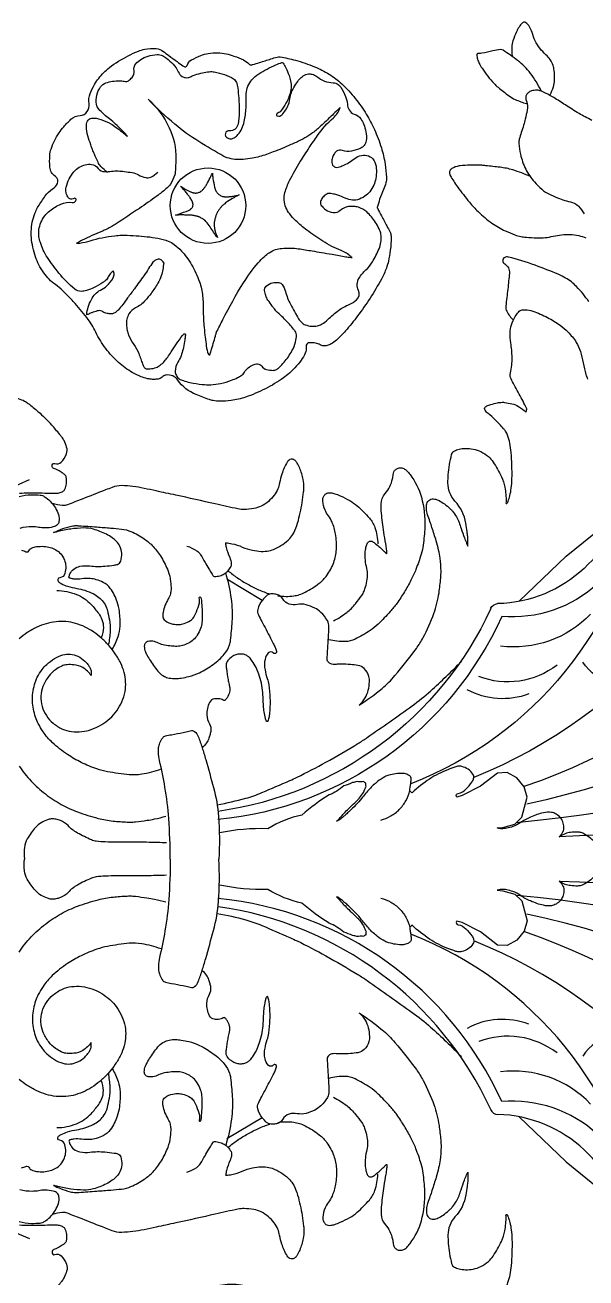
# Model space of a CAD drawing. Header units: millimetres. Extents: x 96 to 279, y 61 to 183.
# Drawn here: x 115.16 to 119.7, y 163.3 to 173.42 of the extents above; entities that cross this region are included whole.
import ezdxf

# ---------------------------------------------------------------- set-up
doc = ezdxf.new("R2010")
doc.units = ezdxf.units.MM
for name, color, linetype in [('DIMENSIONS', 4, 'Continuous'), ('DIMENSIONS @ 1', 4, 'Continuous'), ('PART', 7, 'Continuous')]:
    doc.layers.add(name, color=color, linetype=linetype)
doc.styles.get("Standard").update_dxf_attribs({"font": 'arial.ttf'})
doc.dimstyles.new('BALMER1', dxfattribs={"dimscale": 0, "dimtxt": 0.09375, "dimasz": 0.125, "dimexe": 0.0625, "dimexo": 0.125, "dimgap": 0.0625, "dimtad": 1, "dimdec": 4, "dimlfac": -1, "dimzin": 3, "dimdsep": 46, "dimlunit": 4, "dimtxsty": 'Standard', "dimcen": 0.0625, "dimdle": 0.0625, "dimclrd": 256, "dimclre": 256, "dimclrt": 256, "dimadec": 0, "dimazin": 0, "dimtfac": 0.75, "dimtdec": 4, "dimtix": 1, "dimtmove": 2, "dimatfit": 3, "dimfxl": 1, "dimtolj": 1, "dimtzin": 3, "dimarcsym": 0})

# ---------------------------------------------------------------- blocks, each defined once
blk = doc.blocks.new('*D194')
at = {"layer": 'Defpoints', "color": 0, "transparency": 16777216}
for p in [(126.153, 182.008), (97.398, 166.681), (126.153, 166.681)]:
    blk.add_point(p, dxfattribs=at)
at = {"layer": 'DIMENSIONS', "lineweight": -2, "transparency": 16777216}
for p, q in [((97.398, 166.806), (97.398, 182.071)), ((97.523, 182.008), (126.028, 182.008)), ((126.153, 166.806), (126.153, 182.071))]:
    blk.add_line(p, q, dxfattribs=at)
at = {"layer": 'DIMENSIONS', "transparency": 16777216}
for points in [[(97.523, 182.029), (97.523, 181.987), (97.398, 182.008)], [(126.028, 182.029), (126.028, 181.987), (126.153, 182.008)]]:
    blk.add_solid(points, dxfattribs=at)
at = {"layer": 'DIMENSIONS', "transparency": 16777216, "insert": (111.775, 182.117), "char_height": 0.0938, "attachment_point": 5}
blk.add_mtext('\\A1;D', dxfattribs=at)
blk = doc.blocks.new('BALMERREPEAT215VIA')
at = {"layer": 'PART', "flags": 128}
for points in [[(-7.631, 6.177, -0.049219), (-7.658, 6.242, -0.065195), (-7.667, 6.295, -0.03191), (-7.664, 6.373, -0.058447), (-7.655, 6.414, -0.130964), (-7.597, 6.501, 0.096571), (-7.511, 6.613, 0.045979), (-7.485, 6.681, -0.067394), (-7.464, 6.727, -0.080221), (-7.436, 6.76, -0.215908), (-7.42, 6.764, -0.157694), (-7.407, 6.758, -0.054115), (-7.38, 6.725, -0.04137), (-7.359, 6.686, -0.023899), (-7.331, 6.614, -0.065632), (-7.322, 6.564, -0.045003), (-7.324, 6.491)], [(-7.559, 6.208, -0.057119), (-7.473, 6.35, -0.064013), (-7.368, 6.455, -0.022858), (-7.251, 6.537, -0.152962), (-7.23, 6.542, -0.064718), (-7.168, 6.532, 0.045141), (-7.08, 6.513, 0.018835), (-7.057, 6.511, -0.045131), (-7.048, 6.51, -0.329883), (-7.04, 6.501, -0.098429), (-7.045, 6.464, -0.03514), (-7.058, 6.431, -0.028224), (-7.081, 6.392, -0.023195), (-7.127, 6.327, -0.023678), (-7.178, 6.268, -0.030688), (-7.21, 6.238, -0.011939), (-7.299, 6.169, -0.054981), (-7.349, 6.139, -0.033187), (-7.44, 6.106)], [(-7.969, 5.97, -0.022141), (-7.914, 5.999, 0.024598), (-7.865, 6.026, 0.008401), (-7.755, 6.095, -0.00971), (-7.66, 6.154, -0.018916), (-7.595, 6.19, -0.028586), (-7.549, 6.21, -0.094796), (-7.522, 6.215, -0.065924), (-7.482, 6.208, -0.088324), (-7.456, 6.195, -0.111834), (-7.441, 6.178, -0.226735), (-7.439, 6.125, 0.157601), (-7.446, 6.052, 0.004856), (-7.43, 5.981, 0.007015), (-7.417, 5.932, 0.019848), (-7.398, 5.871, -0.023706), (-7.382, 5.819, -0.080713), (-7.379, 5.784, -0.032266), (-7.392, 5.697, -0.066003), (-7.434, 5.576, -0.067216), (-7.505, 5.473, -0.024985), (-7.564, 5.413, -0.055528), (-7.595, 5.391, -0.019262), (-7.638, 5.369, -0.011815), (-7.708, 5.338, -0.035972), (-7.763, 5.32, 0.03089), (-7.827, 5.3, 0.111306), (-7.862, 5.276, 0.060486), (-7.907, 5.215)], [(-7.472, 5.516, -0.030946), (-7.329, 5.57, -0.045599), (-7.227, 5.591, -0.003355), (-7.111, 5.604, -0.012124), (-7.079, 5.607, -0.019747), (-6.983, 5.608, -0.024129), (-6.904, 5.603, -0.044463), (-6.87, 5.596, -0.051615), (-6.842, 5.584, -0.118443), (-6.823, 5.567, -0.151519), (-6.818, 5.548, -0.127807), (-6.824, 5.524, -0.028714), (-6.882, 5.434, -0.016358), (-6.98, 5.308, -0.025493), (-7.049, 5.233, -0.039446), (-7.161, 5.14, -0.045623), (-7.269, 5.077, -0.022132), (-7.347, 5.045, -0.037865), (-7.395, 5.032, -0.02615), (-7.439, 5.026, -0.013474), (-7.525, 5.021, -0.067438), (-7.657, 5.034, 0.065667), (-7.793, 5.048, 0.046239), (-7.863, 5.039, 0.053606), (-7.921, 5.02, 0.094237)], [(-7.944, 4.505, -0.047156), (-7.845, 4.627, -0.066436), (-7.757, 4.696, -0.034593), (-7.697, 4.726, -0.011644), (-7.511, 4.799, -0.024205), (-7.294, 4.866, -0.193825), (-7.264, 4.863, -0.577861), (-7.264, 4.81, 0.292185), (-7.302, 4.734, 0.001524), (-7.296, 4.673, 0.001385), (-7.289, 4.605, 0.004321), (-7.281, 4.538, -0.004271), (-7.273, 4.47, -0.153046), (-7.281, 4.427, -0.075378), (-7.335, 4.356)], [(-7.435, 3.611, -0.047518), (-7.442, 3.635, -0.165942), (-7.441, 3.643, -0.006254), (-7.435, 3.656, -0.001403), (-7.405, 3.714, -0.009204), (-7.341, 3.832, 0.022427), (-7.316, 3.881, 0.165438), (-7.311, 3.929, -0.06283), (-7.324, 4.054, -0.036242), (-7.313, 4.172, 0.052454), (-7.308, 4.254, 0.066429), (-7.319, 4.317, 0.057258), (-7.35, 4.386, 0.043505), (-7.375, 4.421, 0.096568), (-7.39, 4.433, 0.079196), (-7.405, 4.438, 0.042737), (-7.432, 4.44, 0.082061), (-7.491, 4.429, 0.037652), (-7.611, 4.377, 0.031451), (-7.712, 4.314, 0.045309), (-7.775, 4.26, 0.050665), (-7.843, 4.176, 0.06821), (-7.876, 4.103, 0.030873), (-7.899, 4.011, -0.029534), (-7.921, 3.916, -0.006875), (-7.933, 3.879, -0.019441)], [(-7.275, 2.888, -0.195107), (-7.275, 2.875, -0.482173), (-7.281, 2.874, -0.094872), (-7.285, 2.878, -0.030153), (-7.292, 2.893, -0.037641), (-7.306, 2.937, -0.028423), (-7.317, 2.998, -0.02347), (-7.323, 3.072, -0.015307), (-7.322, 3.186, -0.016463), (-7.316, 3.285, -0.02126), (-7.305, 3.361, -0.038289), (-7.288, 3.426, -0.070679), (-7.271, 3.459, -0.029541), (-7.255, 3.478, -0.007321), (-7.187, 3.551, -0.041622), (-7.13, 3.601, 0.088827), (-7.105, 3.627, 0.169907), (-7.102, 3.642, 0.187633), (-7.108, 3.655, 0.080176), (-7.119, 3.662, 0.030451), (-7.151, 3.673, 0.024371), (-7.205, 3.687, 0.035256), (-7.243, 3.692, 0.052808), (-7.263, 3.691, 0.016867), (-7.323, 3.679, 0.080153), (-7.376, 3.658, 0.059927), (-7.435, 3.611)], [(-3.34, 2.957, 0.008214), (-3.416, 2.96, 0.009419), (-3.481, 2.96, 0.010774), (-3.566, 2.957, -0.015253), (-3.626, 2.956, -0.059638), (-3.662, 2.96, -0.067732), (-3.692, 2.972, -0.15881), (-3.708, 2.989, -0.079276), (-3.721, 3.034, -0.077226), (-3.719, 3.086, -0.168093), (-3.706, 3.107, -0.034014), (-3.686, 3.122, -0.022727), (-3.652, 3.142, -0.038089), (-3.627, 3.153, 0.066734), (-3.612, 3.16, 0.13482), (-3.609, 3.164, 0.053993), (-3.604, 3.177, 0.600493), (-3.627, 3.197, -0.289978), (-3.677, 3.207, -0.114764), (-3.721, 3.275, -0.169308), (-3.722, 3.33, -0.033736), (-3.702, 3.382, -0.055393), (-3.683, 3.411, -0.003663), (-3.666, 3.432, -0.00191), (-3.633, 3.472, -0.011845), (-3.603, 3.507, -0.008139), (-3.556, 3.556)], [(-6.965, 2.53, -0.013969), (-6.967, 2.578, -0.02442), (-6.965, 2.606, -0.009538), (-6.96, 2.645, -0.005381), (-6.95, 2.714, -0.146257), (-6.862, 2.893, 0.186796), (-6.805, 3.04, 0.023954), (-6.808, 3.106, 0.018865), (-6.818, 3.188, 0.020497), (-6.835, 3.269, 0.085058), (-6.843, 3.288, 0.133241), (-6.856, 3.298, 0.050207), (-6.895, 3.313, 0.06086), (-6.946, 3.319, 0.048977), (-7.01, 3.314, 0.069072), (-7.072, 3.293, 0.061107), (-7.132, 3.253, 0.073005), (-7.171, 3.209, 0.031433), (-7.237, 3.09, 0.066331), (-7.265, 3.005, 0.050453), (-7.275, 2.888)], [(-5.88, 1.925, -0.04745), (-5.987, 1.993, -0.060256), (-6.058, 2.064, -0.008629), (-6.108, 2.13, -0.035913), (-6.119, 2.147, -0.045355), (-6.134, 2.184, -0.02814), (-6.15, 2.246, -0.111117), (-6.146, 2.365, 0.098117), (-6.139, 2.499, 0.022227), (-6.146, 2.535, 0.056426), (-6.151, 2.549, 0.186556), (-6.171, 2.568, 0.220356), (-6.195, 2.566, 0.052679), (-6.22, 2.549, 0.01827), (-6.287, 2.489, 0.020275), (-6.303, 2.472, -0.089957), (-6.307, 2.468, -0.540378), (-6.31, 2.47, -0.043983), (-6.309, 2.5, -0.027081), (-6.303, 2.547, 0.01303), (-6.286, 2.643, 0.013481), (-6.268, 2.796, 0.028077), (-6.265, 2.87, 0.174347), (-6.298, 2.955, -0.119299), (-6.357, 3.072, -0.046463), (-6.363, 3.109, 0.081353), (-6.367, 3.13, 0.127908), (-6.38, 3.147, 0.101711), (-6.403, 3.16, 0.120836), (-6.432, 3.161, 0.107199), (-6.462, 3.148, 0.054186), (-6.472, 3.139, 0.017759), (-6.499, 3.107, 0.096034), (-6.59, 2.925, 0.079944), (-6.618, 2.683, 0.021672), (-6.605, 2.538, 0.041841), (-6.589, 2.464, 0.018789), (-6.546, 2.341, 0.025298), (-6.506, 2.253, 0.018539), (-6.453, 2.159, 0.018111), (-6.392, 2.066, 0.027636), (-6.338, 2, 0.016689), (-6.241, 1.899, 0.048666), (-6.175, 1.846, 0.029446), (-6.054, 1.777, 0.111217), (-5.974, 1.757, 0.068077), (-5.843, 1.773)], [(-4.695, 2.53, 0.058603), (-4.774, 2.492, 0.118529), (-4.805, 2.46, 0.000288), (-4.841, 2.398, 0.000337), (-4.872, 2.345, 0.000803), (-4.892, 2.311, -0.001472), (-4.903, 2.293, -0.252541), (-4.917, 2.284, -0.085484), (-4.962, 2.29, -0.063974), (-4.995, 2.305, -0.062762), (-5.025, 2.328, -0.070991), (-5.051, 2.364, -0.138558), (-5.055, 2.386, -0.093575), (-5.043, 2.436, 0.054336), (-5.015, 2.518, 0.007151), (-5.008, 2.552, 0.109153), (-5.008, 2.555, 0.37769), (-5.011, 2.556, 0.023285), (-5.058, 2.549, 0.048348), (-5.142, 2.522, -0.049817), (-5.225, 2.496, -0.04538), (-5.295, 2.487, -0.051554), (-5.358, 2.492, -0.062564), (-5.406, 2.508, -0.04401), (-5.469, 2.543, -0.050074), (-5.526, 2.592, -0.069544), (-5.558, 2.636, -0.05402), (-5.59, 2.716, -0.027195), (-5.626, 2.881, -0.009379), (-5.638, 2.967, -0.022137), (-5.641, 3.004, -0.06331), (-5.635, 3.067, -0.041102), (-5.607, 3.16, -0.040676), (-5.586, 3.201, -0.072757), (-5.57, 3.221, -0.137309), (-5.548, 3.232, -0.158107), (-5.527, 3.229, -0.157768), (-5.505, 3.208, -0.04458), (-5.462, 3.112, -0.039626), (-5.444, 3.041, 0.056471), (-5.429, 2.991, 0.062739), (-5.4, 2.94, 0.054051), (-5.353, 2.891, 0.063258), (-5.295, 2.852, 0.071036), (-5.235, 2.833, 0.036424), (-5.157, 2.825, 0.056903), (-5.107, 2.83, 0.006377), (-4.923, 2.87, -0.003681), (-4.605, 2.941, -0.000508), (-4.445, 2.975, -0.000837), (-4.348, 2.996, -0.043919), (-4.168, 3.018, -0.101238), (-4.089, 3.004, -0.00024), (-4.035, 2.983, -0.00007), (-3.847, 2.909, -0.000076), (-3.788, 2.886, 0.000098), (-3.729, 2.863, 0.114036), (-3.688, 2.857, 0.055987), (-3.607, 2.873)], [(-5.43, 2.128, -0.06704), (-5.558, 2.127, -0.088395), (-5.65, 2.156, -0.046011), (-5.765, 2.229, -0.07104), (-5.826, 2.293, -0.06808), (-5.882, 2.398, -0.076435), (-5.903, 2.502, -0.0517), (-5.896, 2.628, -0.065052), (-5.868, 2.724, -0.054971), (-5.839, 2.774, 0.059398), (-5.812, 2.82, 0.074752), (-5.793, 2.894, 0.147472), (-5.801, 2.932, 0.100833), (-5.818, 2.953, 0.146153), (-5.835, 2.96, 0.060906), (-5.857, 2.96, 0.038301), (-5.891, 2.953, 0.035482), (-5.935, 2.936, 0.019322), (-6.011, 2.897, 0.053922), (-6.071, 2.855, 0.028096), (-6.17, 2.756, 0.104262), (-6.214, 2.68, 0.067385), (-6.239, 2.547)], [(-3.338, 2.929, 0.08286), (-3.437, 2.945, 0.018231), (-3.508, 2.942, 0.071437), (-3.526, 2.938, 0.071998), (-3.555, 2.921, 0.04195), (-3.598, 2.883, 0.056882), (-3.631, 2.838, 0.054866), (-3.655, 2.784, 0.10312), (-3.66, 2.728, 0.189627), (-3.646, 2.7, 0.119483), (-3.614, 2.684, 0.06145), (-3.547, 2.676, 0.047144), (-3.496, 2.681, -0.046957), (-3.445, 2.686, -0.068441), (-3.343, 2.673, -0.070865)], [(-3.357, 2.497, -0.008882), (-3.393, 2.484, -0.040465), (-3.401, 2.482, -0.356829), (-3.417, 2.491, 0.1984), (-3.438, 2.513, 0.070053), (-3.479, 2.525, 0.050903), (-3.538, 2.527, 0.054795), (-3.59, 2.518, 0.058152), (-3.635, 2.499, 0.092545), (-3.674, 2.467, 0.076799), (-3.704, 2.416, 0.086099), (-3.715, 2.366, 0.075081), (-3.708, 2.309, 0.304017), (-3.667, 2.273, -0.624701), (-3.656, 2.241, -0.082454), (-3.678, 2.226, -0.038747), (-3.73, 2.205, -0.033784), (-3.804, 2.188, 0.037921), (-3.869, 2.172, 0.037943), (-3.937, 2.145, 0.050474), (-3.983, 2.115, 0.069377), (-4.018, 2.08, 0.062748), (-4.044, 2.031, 0.036118), (-4.052, 2.009, 0.011153), (-4.068, 1.933, 0.058303), (-4.074, 1.843, 0.046299), (-4.059, 1.731)], [(-6.087, 1.243, -0.030068), (-6.272, 1.379, -0.046637), (-6.377, 1.483, -0.013964), (-6.55, 1.702, -0.037451), (-6.605, 1.79, -0.03792), (-6.691, 1.985, -0.046551), (-6.733, 2.153, -0.014491), (-6.747, 2.271, -0.030272), (-6.749, 2.328, -0.020901), (-6.742, 2.432, -0.033727), (-6.73, 2.496, -0.009979), (-6.71, 2.572, -0.006999), (-6.676, 2.68, -0.011724), (-6.66, 2.727, 0.010097), (-6.64, 2.783, 0.064801), (-6.631, 2.83, 0.072147), (-6.635, 2.872, 0.204745), (-6.658, 2.904, 0.192919), (-6.698, 2.91, 0.060915), (-6.735, 2.897, 0.048893), (-6.777, 2.87, 0.017176), (-6.824, 2.831, 0.040686), (-6.841, 2.812, 0.035849), (-6.874, 2.765, 0.041353), (-6.895, 2.721, 0.01029), (-6.912, 2.673, -0.006366), (-6.939, 2.595, -0.006838), (-6.947, 2.574, -0.003222), (-6.965, 2.53)], [(-4.09, 1.694, -0.055529), (-4.139, 1.798, -0.074948), (-4.154, 1.882, -0.035917), (-4.149, 2.001, -0.052846), (-4.131, 2.079, -0.074649), (-4.075, 2.188, -0.123921), (-4.018, 2.236, -0.042231), (-3.962, 2.258, -0.05146), (-3.913, 2.267, -0.056005), (-3.843, 2.265, 0.063537), (-3.781, 2.263, 0.032458), (-3.752, 2.269, 0.106195), (-3.743, 2.273, 0.275189), (-3.741, 2.279, 0.062507), (-3.749, 2.304, 0.126178), (-3.78, 2.344, 0.117318), (-3.83, 2.366, 0.076262), (-3.91, 2.369, -0.050664), (-4.031, 2.367, -0.014886), (-4.107, 2.376, -0.042058), (-4.133, 2.382, -0.228168), (-4.159, 2.407, -0.12043), (-4.167, 2.472, -0.073995), (-4.152, 2.528, -0.092274), (-4.126, 2.566, -0.04303), (-4.091, 2.596, -0.035169), (-4.043, 2.625, -0.051339), (-3.938, 2.666, -0.073833), (-3.859, 2.676, -0.028501), (-3.755, 2.667, -0.02804), (-3.65, 2.647, -0.009559), (-3.622, 2.639, 0.037491), (-3.615, 2.638, 0.868943), (-3.615, 2.639, 0.00835), (-3.672, 2.663, 0.031987), (-3.751, 2.689, 0.064804), (-3.792, 2.695, 0.014434), (-3.821, 2.694, 0.002961), (-3.965, 2.684, 0.003495), (-4.08, 2.675, 0.004723), (-4.166, 2.667, 0.075684), (-4.242, 2.647, 0.048371), (-4.35, 2.588, 0.056989), (-4.421, 2.527, 0.0479), (-4.488, 2.438, 0.045883), (-4.542, 2.328, 0.064506), (-4.563, 2.244, 0.033613), (-4.566, 2.178, 0.062487), (-4.561, 2.143, 0.068247), (-4.544, 2.103, -0.048483), (-4.517, 2.049, -0.0404), (-4.502, 1.994, -0.066293), (-4.5, 1.959, -0.217644), (-4.518, 1.927, -0.112905), (-4.581, 1.899, -0.057527), (-4.631, 1.896, -0.070738), (-4.672, 1.903, -0.06641), (-4.723, 1.928, -0.100945), (-4.75, 1.955, -0.052356), (-4.772, 1.998, -0.033438), (-4.795, 2.071, -0.135833), (-4.794, 2.111, 0.690658), (-4.803, 2.118, 0.03961), (-4.803, 2.117, 0.026266), (-4.804, 2.116, 0.156208), (-4.809, 2.107, 0.020664), (-4.816, 2.035, 0.015778), (-4.818, 1.963, 0.022654), (-4.816, 1.913, 0.064482), (-4.805, 1.864, 0.0539), (-4.778, 1.81, 0.064941), (-4.746, 1.771, 0.067632), (-4.707, 1.744, 0.052405), (-4.658, 1.725, 0.061893), (-4.614, 1.719, 0.03022), (-4.571, 1.721, 0.022346), (-4.514, 1.729, 0.065817), (-4.466, 1.745, -0.069346), (-4.42, 1.76, -0.103284), (-4.381, 1.759, -0.162108), (-4.359, 1.746, -0.17535), (-4.35, 1.72, -0.100412), (-4.359, 1.674, -0.025816), (-4.373, 1.646, -0.015739), (-4.399, 1.602, -0.041528), (-4.47, 1.508, -0.093481), (-4.512, 1.476, -0.071321), (-4.55, 1.463, -0.051602), (-4.604, 1.459, -0.029826), (-4.648, 1.463, -0.021395), (-4.71, 1.475, -0.057209), (-4.796, 1.506, -0.039953), (-4.908, 1.573, -0.065258), (-4.997, 1.656, -0.09285), (-5.039, 1.731, -0.051115), (-5.047, 1.768, -0.012738), (-5.061, 1.919, -0.049626), (-5.054, 2.103, -0.042313), (-5.008, 2.314)], [(-5.027, 2.33, -0.022835), (-5.104, 2.272, -0.022835), (-5.186, 2.221, -0.023128), (-5.273, 2.177, -0.023128), (-5.365, 2.142)], [(-6.087, 1.243, -0.071483), (-6.135, 1.302, -0.081393), (-6.161, 1.364, -0.046083), (-6.17, 1.433, -0.078751), (-6.166, 1.475, -0.12618), (-6.129, 1.539, -0.16111), (-6.077, 1.565, -0.022258), (-6.018, 1.572, -0.016957), (-5.94, 1.575, -0.020903), (-5.901, 1.573, 0.032853), (-5.876, 1.573, 0.171388), (-5.841, 1.588, 0.222778), (-5.829, 1.616, 0.008304), (-5.831, 1.659, -0.004262), (-5.836, 1.745, -0.000983), (-5.841, 1.835, -0.002184), (-5.842, 1.876, -0.135909), (-5.83, 1.927, -0.08283), (-5.778, 1.994, -0.065963), (-5.728, 2.029, -0.053421), (-5.658, 2.056, -0.115658), (-5.587, 2.058, 0.125586), (-5.522, 2.061, 0.182623), (-5.469, 2.103, -0.200878), (-5.419, 2.139, -0.051879), (-5.384, 2.143, -0.079017), (-5.361, 2.14, -0.100683), (-5.338, 2.128, -0.054152), (-5.305, 2.093, -0.098097), (-5.267, 2.018, -0.189471), (-5.272, 1.973, -0.003673), (-5.3, 1.919, 0.003051), (-5.335, 1.854, 0.000172), (-5.37, 1.786, 0.000267), (-5.393, 1.743, 0.022747), (-5.408, 1.711, 0.024814), (-5.419, 1.68, 0.81479), (-5.392, 1.666, -0.45355), (-5.352, 1.666, -0.138388), (-5.326, 1.614, -0.09315), (-5.326, 1.529, -0.0382), (-5.344, 1.459, 0.052704), (-5.356, 1.408, 0.01558), (-5.366, 1.301, 0.024388), (-5.366, 1.232, 0.013969), (-5.363, 1.188, 0.016292), (-5.359, 1.15, 0.040797), (-5.35, 1.115, 0.246819), (-5.346, 1.111, 0.345095), (-5.34, 1.113, 0.066079), (-5.329, 1.139, 0.021722), (-5.324, 1.164, 0.01152), (-5.316, 1.214, 0.025412), (-5.312, 1.268, -0.017449), (-5.308, 1.347, -0.057513), (-5.277, 1.494, -0.072244), (-5.223, 1.6, -0.03764), (-5.198, 1.63, -0.065094), (-5.18, 1.644, -0.093052), (-5.152, 1.655, -0.074516), (-5.114, 1.656, -0.069753), (-5.082, 1.648, -0.063666), (-5.051, 1.629, -0.078555), (-5.019, 1.596, -0.153425), (-5.012, 1.573, -0.031118), (-5.014, 1.539, -0.012057), (-5.027, 1.452, -0.011585), (-5.036, 1.411, 0.01814), (-5.041, 1.385, 0.10388), (-5.039, 1.35, 0.072468), (-5.019, 1.304, 0.05766), (-5.004, 1.285, 0.195825), (-4.997, 1.282, 0.160757), (-4.988, 1.284, -0.084266), (-4.972, 1.292, -0.058243), (-4.949, 1.296, -0.042523), (-4.918, 1.295, -0.25786), (-4.877, 1.266, -0.120121), (-4.856, 1.165, -0.123707), (-4.877, 1.093, 0.165379), (-4.888, 1.037, 0.027156), (-4.882, 1.008, 0.023386), (-4.873, 0.976, 0.076421), (-4.853, 0.938, 0.059886), (-4.816, 0.899)], [(-3.642, 2.171, 0.0939), (-3.801, 2.139, 0.107681), (-3.919, 2.058, 0.032604), (-3.981, 1.984, 0.058048), (-4.007, 1.936, 0.11016), (-4.019, 1.872, 0.08321), (-4.001, 1.789)], [(-3.92, 1.483, -0.101884), (-3.853, 1.547, -0.124578), (-3.781, 1.57, -0.023475), (-3.727, 1.571, -0.058884), (-3.706, 1.568, -0.051428), (-3.677, 1.557, -0.030685), (-3.632, 1.53, -0.08413), (-3.577, 1.478, -0.066145), (-3.53, 1.395, -0.084129), (-3.514, 1.317, -0.079965), (-3.523, 1.234, -0.076703), (-3.558, 1.159, -0.075889), (-3.613, 1.098, -0.065335), (-3.688, 1.051, -0.07477), (-3.761, 1.031, -0.059103), (-3.845, 1.03, -0.059923), (-3.926, 1.049, -0.047844), (-4.006, 1.087, -0.052261), (-4.071, 1.136, -0.050378), (-4.127, 1.199, -0.051374), (-4.168, 1.272, -0.0542), (-4.194, 1.354, -0.063393), (-4.199, 1.429, -0.04989), (-4.187, 1.509, -0.051544), (-4.159, 1.583, -0.031207), (-4.115, 1.659, -0.034382), (-4.067, 1.722, -0.029859), (-4.007, 1.783, -0.030401), (-3.941, 1.835, -0.040716), (-3.871, 1.875, -0.039843), (-3.794, 1.905, -0.049735), (-3.716, 1.919, -0.049593), (-3.636, 1.918, -0.042369), (-3.556, 1.902, -0.042284), (-3.48, 1.873, -0.031861), (-3.403, 1.83, -0.034841), (-3.339, 1.781, -0.031452)], [(-3.337, 0.752, -0.038494), (-3.435, 0.63, -0.038699), (-3.55, 0.526, -0.03781), (-3.678, 0.442, -0.039414), (-3.811, 0.381, -0.025487), (-3.977, 0.329, -0.03636), (-4.097, 0.307, -0.013199), (-4.211, 0.299, -0.032591), (-4.258, 0.299, -0.010677), (-4.279, 0.301, -0.002517), (-4.371, 0.313, -0.020356), (-4.432, 0.324, -0.013307), (-4.525, 0.346)], [(-4.485, 0.726, 0.043679), (-4.329, 0.685, 0.069158), (-4.227, 0.681, 0.018762), (-4.053, 0.706, 0.037194), (-3.966, 0.729, 0.031651), (-3.84, 0.781, 0.033304), (-3.728, 0.845, 0.041092), (-3.606, 0.942, 0.056619), (-3.532, 1.029, 0.027659), (-3.493, 1.095, 0.038583), (-3.471, 1.146, 0.035677), (-3.454, 1.211, 0.035535), (-3.446, 1.278, 0.041078), (-3.449, 1.343, 0.038656), (-3.463, 1.411, 0.047348), (-3.485, 1.47, 0.041433), (-3.523, 1.531, 0.053689), (-3.561, 1.573, 0.040045), (-3.623, 1.62, 0.072317), (-3.692, 1.651, 0.092715), (-3.751, 1.656, 0.089244), (-3.812, 1.639, 0.080274), (-3.869, 1.6, 0.031137), (-3.894, 1.572, 0.040375), (-3.91, 1.548, 0.093869), (-3.919, 1.522, 0.066354), (-3.92, 1.483)], [(-4.94, 0.439, -0.020223), (-5.17, 0.491, -0.034352), (-5.301, 0.537, -0.002601), (-5.528, 0.635, -0.010122), (-5.585, 0.661, -0.012876), (-5.818, 0.782, -0.011292), (-6.077, 0.933, -0.014603), (-6.152, 0.982, -0.002919), (-6.516, 1.239, -0.028301), (-6.665, 1.358, -0.015608), (-6.914, 1.597)], [(-4.559, 0, -0.018916), (-4.548, 0.327, -0.024242), (-4.517, 0.581, -0.016742), (-4.473, 0.796, 0.052981), (-4.464, 0.864, 0.045465), (-4.466, 0.901, 0.044405), (-4.476, 0.938, 0.084493), (-4.499, 0.981, 0.16215), (-4.521, 0.995, 0.023327), (-4.569, 1.005, -0.011787), (-4.665, 1.023, -0.006967), (-4.71, 1.033, 0.01403), (-4.732, 1.038, 0.228617), (-4.757, 1.031, 0.11752), (-4.786, 0.991, 0.01472), (-4.803, 0.946, 0.007317), (-4.832, 0.854, 0.005776), (-4.847, 0.804, 0.001263), (-4.91, 0.577, 0.048742), (-4.95, 0.344, 0.033383), (-4.953, 0)], [(-6.878, 0.501, 0.016024), (-6.875, 0.505, 0.051785), (-6.874, 0.506, 0.479961), (-6.888, 0.531, -0.158628), (-6.951, 0.564, -0.0389), (-7, 0.623, -0.097712), (-7.013, 0.651, -0.196174), (-7.007, 0.686, -0.117572), (-6.968, 0.726, -0.070842), (-6.918, 0.748, -0.114267), (-6.884, 0.75, -0.03799), (-6.87, 0.746, -0.00749), (-6.803, 0.722, -0.053564), (-6.657, 0.647, -0.049008), (-6.516, 0.535)], [(-6.516, 0.535, 0.082376), (-6.499, 0.549, 0.188984), (-6.496, 0.558, 0.049194), (-6.499, 0.578, -0.034128), (-6.504, 0.607, -0.013084), (-6.507, 0.641, -0.032556), (-6.507, 0.655, -0.175413), (-6.502, 0.667, -0.082748), (-6.48, 0.682, -0.099967), (-6.445, 0.692, -0.057585), (-6.382, 0.689, -0.030042), (-6.328, 0.677, -0.0488), (-6.296, 0.665, -0.048591), (-6.236, 0.626, -0.038463), (-6.17, 0.566, -0.023993), (-6.107, 0.49, 0.032195), (-6.058, 0.435, 0.005142), (-6.008, 0.386, 0.009234), (-5.979, 0.359, 0.011906), (-5.959, 0.341, 0.008684), (-5.929, 0.318, 0.043038), (-5.923, 0.314, 0.015166), (-5.905, 0.305)], [(-5.905, 0.305, -0.008406), (-5.963, 0.369, -0.012741), (-6.003, 0.409, -0.00452), (-6.052, 0.455, 0.009463), (-6.075, 0.477, 0.035405), (-6.09, 0.494, 0.014472), (-6.123, 0.539, 0.086601), (-6.145, 0.588, 0.186835), (-6.142, 0.614, 0.228751), (-6.124, 0.626, 0.087465), (-6.069, 0.627, 0.037322), (-6.034, 0.618, 0.017952), (-5.963, 0.591, 0.081995), (-5.844, 0.518, -0.041842), (-5.625, 0.356, -0.085746), (-5.348, 0.245, -0.060882), (-4.957, 0.211)], [(-6.262, 0.315, -0.067612), (-6.343, 0.348, -0.067612), (-6.412, 0.401, -0.068127), (-6.465, 0.471, -0.068127), (-6.497, 0.553)], [(-7.705, 0.18, -0.106726), (-7.735, 0.219, -0.131474), (-7.743, 0.258, -0.073833), (-7.734, 0.302, -0.086889), (-7.714, 0.334, -0.083172), (-7.679, 0.364, -0.09856), (-7.642, 0.377, -0.08832), (-7.579, 0.374, -0.049496), (-7.473, 0.339, -0.048564), (-7.39, 0.293, 0.070403), (-7.331, 0.263, 0.032889), (-7.28, 0.249, 0.041757), (-7.239, 0.245, 0.053468), (-7.227, 0.246, 0.02572), (-7.204, 0.251)], [(-4.529, 0.131, -0.003837), (-4.388, 0.135, -0.006556), (-4.305, 0.136, -0.000776), (-4.191, 0.136, 0.001481), (-4.132, 0.136, 0.012106), (-4.034, 0.138, 0.016627), (-3.962, 0.144, 0.072543), (-3.922, 0.155, 0.024541), (-3.81, 0.21, 0.078749), (-3.733, 0.27, -0.106591), (-3.673, 0.311, -0.05853), (-3.635, 0.322, -0.059376), (-3.597, 0.324, -0.069004), (-3.567, 0.317, -0.037723), (-3.517, 0.294, -0.088278), (-3.469, 0.255, -0.048496), (-3.404, 0.163, -0.097203), (-3.381, 0.096, -0.070718), (-3.382, 0)], [(-8.039, 0, -0.1184), (-8.015, 0.099, -0.120022), (-7.95, 0.175, -0.02266), (-7.9, 0.207, -0.072961), (-7.882, 0.214, -0.056556), (-7.853, 0.218, -0.029364), (-7.796, 0.215, -0.067597), (-7.754, 0.205, -0.051374), (-7.705, 0.18)]]:
    blk.add_lwpolyline(points, format="xyb", dxfattribs=at)
for points in [[(-7.381, 2.083), (-7.76, 2.448), (-8.194, 2.799)], [(-7.204, 0.251), (-7.248, 0.256), (-7.345, 0.283), (-7.403, 0.338), (-7.446, 0.499), (-7.421, 0.584), (-7.362, 0.656), (-7.284, 0.699), (-7.206, 0.695), (-7.069, 0.589), (-6.919, 0.513), (-6.878, 0.501)]]:
    blk.add_lwpolyline(points, dxfattribs=at)
at = {"layer": 'PART'}
blk.add_lwpolyline([(-5.303, 2.091), (-5.018, 2.262)], dxfattribs=at)
for centre, radius, start, end in [((-5.692, 5.609), 5.312, 203.1373, 251.0173), ((-5.463, 4.518), 4.158, 193.8269, 248.11), ((-5.899, 7.646), 7.365, 218.6024, 257.9005), ((-3.816, 2.041), 1.099, 356.1137, 68.9333), ((-7.328, 2.97), 1.013, 179.6543, 274.9929), ((-7.181, 3.129), 1.065, 185.5453, 268.6062), ((-5.412, 3.417), 3.014, 189.3791, 248.7585), ((-6.389, 10.818), 10.569, 235.453, 264.7277), ((-7.208, 2.003), 0.0615, 20.769, 88.6062), ((-7.336, 2.576), 0.862, 223.7445, 277.04), ((-4.67, 3.128), 2.823, 204.4307, 264.3936), ((-4.547, 3.224), 2.867, 204.7238, 261.9812), ((-8.177, 1.759), 0.326, 276.0281, 329.1982), ((-7.288, 2.089), 0.657, 232.5842, 290.8828), ((-7.248, 1.904), 0.608, 249.6298, 298.224), ((-7.072, 18.867), 18.697, 251.9473, 268.0607)]:
    blk.add_arc(centre, radius, start, end, dxfattribs=at)
blk = doc.blocks.new('BALMERREPEAT215VIB')
at = {"layer": 'PART', "flags": 128}
blk.add_lwpolyline([(-6.041, 3.889, 0.195085), (-6.103, 3.903, -0.142087), (-6.188, 3.913, -0.02695), (-6.261, 3.948, -0.03699), (-6.31, 3.981, -0.065398), (-6.397, 4.068, -0.045131), (-6.493, 4.22, -0.02508), (-6.53, 4.302, -0.041964), (-6.545, 4.354, -0.07826), (-6.55, 4.447, -0.129123), (-6.529, 4.501, -0.004021), (-6.495, 4.548, 0.002846), (-6.445, 4.616, 0.001108), (-6.412, 4.662, 0.005344), (-6.405, 4.671, 0.513565), (-6.414, 4.696, -0.198102), (-6.459, 4.731, -0.037445), (-6.495, 4.807, -0.051072), (-6.511, 4.867, -0.044537), (-6.516, 4.945, -0.051457), (-6.508, 5.011, -0.028945), (-6.49, 5.075, -0.02311), (-6.459, 5.151, -0.105438), (-6.425, 5.197, 0.282804), (-6.419, 5.218, 0.010132), (-6.421, 5.226, 0.001419), (-6.438, 5.282, 0.005473), (-6.467, 5.373, -0.010081), (-6.482, 5.423, -0.113618), (-6.484, 5.448, -0.022116), (-6.456, 5.572, -0.032614), (-6.404, 5.727, -0.040513), (-6.344, 5.844, -0.048673), (-6.265, 5.947, -0.039147), (-6.147, 6.056, -0.028247), (-6.02, 6.145, -0.03171), (-5.897, 6.21, -0.030726), (-5.748, 6.267, -0.036381), (-5.617, 6.297, -0.029254), (-5.51, 6.308, -0.073023), (-5.467, 6.304, -0.045283), (-5.411, 6.284, 0.031938), (-5.333, 6.253, 0.011915), (-5.266, 6.234, 0.177302), (-5.261, 6.235, 0.009483), (-5.257, 6.237, 0.000653), (-5.199, 6.267, 0.002473), (-5.117, 6.311, -0.004346), (-5.071, 6.336, -0.11477), (-5.034, 6.345, -0.037472), (-4.92, 6.339, -0.022309), (-4.833, 6.324, -0.032625), (-4.776, 6.307, -0.037504), (-4.688, 6.267, -0.020085), (-4.533, 6.175, -0.016233), (-4.39, 6.075, -0.018193), (-4.269, 5.977, -0.028966), (-4.194, 5.903, -0.058325), (-4.163, 5.86, -0.067201), (-4.15, 5.828, -0.079163), (-4.148, 5.799, -0.108958), (-4.156, 5.772, 0.078877), (-4.17, 5.735, 0.059803), (-4.173, 5.688, 0.142969), (-4.167, 5.669, 0.306938), (-4.139, 5.658, -0.172698), (-4.09, 5.652, -0.039461), (-4.031, 5.618, -0.034566), (-3.971, 5.568, -0.050434), (-3.889, 5.475, -0.036834), (-3.801, 5.329, -0.035452), (-3.733, 5.169, -0.051503), (-3.706, 5.052, -0.03021), (-3.7, 4.961, -0.050177), (-3.705, 4.906, -0.036288), (-3.713, 4.876, -0.009663), (-3.754, 4.769, -0.144934), (-3.871, 4.621, 0.280375), (-3.912, 4.527, 0.165163), (-3.895, 4.494, -0.167047), (-3.879, 4.462, -0.03394), (-3.877, 4.425, -0.035776), (-3.88, 4.389, -0.056369), (-3.894, 4.336, -0.034463), (-3.933, 4.253, -0.054669), (-4.013, 4.142, -0.048042), (-4.127, 4.038, -0.052293), (-4.258, 3.958, 0.057618), (-4.376, 3.885, 0.015032), (-4.506, 3.776, 0.021113), (-4.593, 3.692, 0.033459), (-4.643, 3.631, -0.040454), (-4.686, 3.58, -0.042836), (-4.737, 3.538, -0.035723), (-4.804, 3.497, -0.035295), (-4.867, 3.47, -0.029621), (-4.945, 3.449, -0.033049), (-5.021, 3.437, -0.035784), (-5.092, 3.437, -0.044071), (-5.166, 3.448, -0.045245), (-5.234, 3.472, -0.03285), (-5.275, 3.493, -0.014753), (-5.36, 3.549, -0.103393), (-5.416, 3.609, 0.148256), (-5.459, 3.647, 0.370474), (-5.517, 3.631, -0.233206), (-5.593, 3.586, -0.03501), (-5.687, 3.586, -0.063456), (-5.738, 3.596, -0.033779), (-5.804, 3.623, -0.031404), (-5.869, 3.661, -0.03285), (-5.918, 3.698, -0.02387), (-5.979, 3.757, -0.182463), (-6.01, 3.832, 0.236)], format="xyb", close=True, dxfattribs=at)
for points in [[(-5.548, 4.053, -0.039909), (-5.598, 3.999, -0.072195), (-5.632, 3.976, -0.007145), (-5.698, 3.946, -0.01314), (-5.734, 3.931, -0.012389), (-5.772, 3.917, -0.006451), (-5.845, 3.894, -0.064947), (-5.922, 3.882, -0.117934), (-5.964, 3.89, -0.257581), (-5.987, 3.922, -0.123673), (-5.978, 3.999, -0.028315), (-5.942, 4.079, -0.046774), (-5.914, 4.123, -0.000526), (-5.877, 4.17, -0.00186), (-5.866, 4.183, -0.005003), (-5.845, 4.208, 0.018389), (-5.84, 4.215, 0.878332), (-5.84, 4.215, 0.012793), (-5.858, 4.2, 0.010188), (-5.861, 4.198, 0.000559), (-5.906, 4.153, 0.03031), (-5.992, 4.057, -0.038977), (-6.06, 3.983, -0.152818), (-6.1, 3.963, -0.09103), (-6.175, 3.966, -0.105278), (-6.242, 3.997, -0.149866), (-6.273, 4.039, -0.045655), (-6.286, 4.092, -0.041609), (-6.29, 4.152, -0.053963), (-6.286, 4.187, 0.08952), (-6.285, 4.209, 0.13454), (-6.291, 4.223, 0.051485), (-6.318, 4.251, 0.2131), (-6.372, 4.267, -0.203303), (-6.428, 4.282, -0.085108), (-6.463, 4.321, -0.068099), (-6.49, 4.38, -0.065463), (-6.502, 4.454, -0.118799), (-6.494, 4.495, -0.056703), (-6.473, 4.529, -0.030874), (-6.425, 4.582, -0.094949), (-6.362, 4.625, 0.15908), (-6.326, 4.656, 0.082559), (-6.316, 4.683, 0.113586), (-6.316, 4.704, 0.057908), (-6.325, 4.728, -0.042074), (-6.339, 4.761, -0.023019), (-6.355, 4.821, -0.026549), (-6.364, 4.874, -0.071694), (-6.362, 4.916, -0.036218), (-6.341, 4.998, -0.065682), (-6.305, 5.072, -0.153056), (-6.277, 5.095, -0.056566), (-6.254, 5.102, -0.015767), (-6.17, 5.112, -0.026705), (-6.038, 5.117, -0.036188), (-5.941, 5.108, -0.392087), (-5.887, 5.038, 0.84278), (-5.828, 5.023, 0.068099), (-5.822, 5.042, 0.090062), (-5.822, 5.057, 0.092983), (-5.833, 5.081, 0.07272), (-5.855, 5.107, 0.064166), (-5.904, 5.139, 0.062936), (-5.96, 5.157, 0.014544), (-6.014, 5.167, 0.014022), (-6.071, 5.173, 0.034029), (-6.128, 5.174, -0.032364), (-6.187, 5.174, -0.078569), (-6.246, 5.188, -0.077094), (-6.299, 5.22, -0.080532), (-6.346, 5.275, -0.036587), (-6.419, 5.414, -0.014768), (-6.438, 5.462, -0.175801), (-6.438, 5.466, -0.164391), (-6.433, 5.472, -0.027142), (-6.395, 5.494, -0.026224), (-6.334, 5.52, -0.037495), (-6.289, 5.533, -0.071573), (-6.234, 5.537, -0.063378), (-6.173, 5.524, -0.036668), (-6.126, 5.504, -0.02454), (-6.06, 5.465, -0.152182), (-6.027, 5.425, 0.531726), (-6.008, 5.421, 0.102066), (-6.008, 5.422, 0.022766), (-6.006, 5.427, 0.284761), (-6.015, 5.462, 0.098316), (-6.098, 5.515, 0.061805), (-6.159, 5.53, -0.078752), (-6.206, 5.544, -0.032825), (-6.264, 5.576, -0.043529), (-6.304, 5.606, -0.044522), (-6.329, 5.634, -0.070602), (-6.341, 5.655, -0.08404), (-6.346, 5.677, -0.066444), (-6.343, 5.706, -0.10664), (-6.324, 5.746, 0.067457), (-6.288, 5.807, 0.094729), (-6.275, 5.876, -0.151328), (-6.261, 5.918, -0.105285), (-6.238, 5.939, -0.038473), (-6.162, 5.977, -0.072733), (-6.101, 5.992, 0.095668), (-6.055, 6.006, 0.200212), (-6.021, 6.047, -0.165616), (-5.983, 6.1, -0.056724), (-5.938, 6.124, -0.046885), (-5.879, 6.142, -0.081337), (-5.806, 6.144, -0.142235), (-5.767, 6.128, -0.114648), (-5.746, 6.1, -0.051273), (-5.721, 6.026, -0.142612), (-5.726, 5.952, 0.235471), (-5.721, 5.905, 0.099994), (-5.703, 5.887, 0.071473), (-5.671, 5.872, 0.084287), (-5.629, 5.866, 0.159726), (-5.608, 5.873, 0.138281), (-5.593, 5.894, 0.148064), (-5.591, 5.918, 0.038608), (-5.598, 5.938, 0.01829), (-5.616, 5.979, 0.056589), (-5.646, 6.028, -0.055608), (-5.678, 6.077, -0.13481), (-5.689, 6.137, -0.152628), (-5.669, 6.187, -0.130268), (-5.632, 6.214, -0.088482), (-5.566, 6.227, -0.049871), (-5.5, 6.221, -0.058718), (-5.446, 6.205, -0.063128), (-5.394, 6.173, -0.072619), (-5.357, 6.134, -0.09067), (-5.329, 6.073, -0.113352), (-5.328, 6.019, -0.064921), (-5.348, 5.961, 0.060301), (-5.371, 5.898, 0.01426), (-5.378, 5.859, 0.037288), (-5.38, 5.844, 0.135637), (-5.375, 5.827, 0.06447), (-5.353, 5.798, 0.102079), (-5.323, 5.778, 0.138851), (-5.296, 5.775, 0.121008), (-5.283, 5.781, 0.046147), (-5.256, 5.806, 0.135814), (-5.229, 5.86, 0.130102), (-5.233, 5.924)], [(-4.818, 4.507, -0.044088), (-4.714, 4.487, -0.071103), (-4.654, 4.46, -0.017478), (-4.572, 4.405, -0.02312), (-4.515, 4.358, -0.096771), (-4.454, 4.278, 0.140471), (-4.407, 4.226, 0.07791), (-4.364, 4.209, 0.079381), (-4.32, 4.205, 0.035536), (-4.273, 4.212, 0.042949), (-4.235, 4.223, 0.057892), (-4.159, 4.265, -0.059404), (-4.086, 4.305, -0.016109), (-4.042, 4.321, 0.018227), (-4.003, 4.336, 0.024896), (-3.978, 4.347, 0.050939), (-3.967, 4.355, 0.191657), (-3.962, 4.364, 0.056036), (-3.962, 4.397, 0.061534), (-3.973, 4.446, 0.083858), (-3.991, 4.478, 0.032615), (-4.023, 4.513, 0.037095), (-4.056, 4.539, 0.010207), (-4.099, 4.568, -0.006905), (-4.163, 4.61, -0.010101), (-4.232, 4.659, -0.063604), (-4.242, 4.668, -0.174334), (-4.245, 4.677, -0.316852), (-4.242, 4.681, -0.10044), (-4.235, 4.682, -0.021198), (-4.204, 4.678, -0.007661), (-4.183, 4.675, -0.00263), (-4.12, 4.663, -0.091162), (-4.017, 4.622, 0.132642), (-3.943, 4.6, 0.129326), (-3.907, 4.609, 0.138302), (-3.881, 4.633, 0.051585), (-3.867, 4.663, 0.030039), (-3.852, 4.719, 0.025284), (-3.836, 4.819, 0.037959), (-3.834, 4.887, 0.041626), (-3.844, 4.967, 0.036731), (-3.87, 5.055, 0.02278), (-3.891, 5.104, 0.034853), (-3.908, 5.134, 0.112559), (-3.935, 5.159, -0.085894), (-3.971, 5.19, -0.076629), (-3.995, 5.23, -0.101689), (-4.002, 5.265, -0.247842), (-3.984, 5.299, 0.189813), (-3.956, 5.338, 0.062848), (-3.95, 5.391, 0.11898), (-3.957, 5.419, 0.067459), (-3.972, 5.44, 0.029551), (-4.016, 5.481, 0.046333), (-4.107, 5.544, 0.06673), (-4.179, 5.573, 0.059757), (-4.236, 5.58, 0.141627), (-4.259, 5.574, 0.028811), (-4.284, 5.556, 0.017335), (-4.323, 5.523, 0.019722), (-4.393, 5.454, -0.026257), (-4.446, 5.402, -0.021156), (-4.469, 5.384, -0.01049), (-4.518, 5.35, -0.061268), (-4.554, 5.332, -0.061177), (-4.594, 5.323, -0.226031), (-4.629, 5.335, -0.135109), (-4.658, 5.387, -0.107745), (-4.659, 5.438, -0.182445), (-4.643, 5.465, -0.103907), (-4.586, 5.492, 0.059544), (-4.484, 5.532, 0.015658), (-4.367, 5.598, 0.058205), (-4.338, 5.621, 0.106455), (-4.318, 5.652, 0.078134), (-4.307, 5.702, 0.058654), (-4.31, 5.75, 0.077196), (-4.322, 5.784, 0.076857), (-4.361, 5.835, -0.042853), (-4.435, 5.922, -0.057357), (-4.483, 6.007, 0.079714), (-4.52, 6.067, 0.342466), (-4.596, 6.082, -0.258261), (-4.695, 6.086, -0.074162), (-4.762, 6.142, 0.077849), (-4.826, 6.194, 0.032352), (-4.931, 6.248, 0.067057), (-4.986, 6.263, 0.045102), (-5.031, 6.265, 0.055463), (-5.068, 6.259, 0.051221), (-5.093, 6.249, 0.023075), (-5.146, 6.219, 0.071936), (-5.23, 6.148, 0.102633), (-5.268, 6.081, 0.060914), (-5.275, 6.046, 0.048422), (-5.273, 6.001, 0.088952), (-5.261, 5.964, 0.071924), (-5.233, 5.924)], [(-4.862, 6.03, 0.002625), (-4.868, 6.023, 0.014494), (-4.869, 6.022, 0.087152), (-4.918, 5.941, -0.049643), (-4.993, 5.794, -0.019595), (-5.083, 5.664, -0.026132), (-5.159, 5.574, -0.045706), (-5.214, 5.526, -0.05433), (-5.266, 5.495, -0.088821), (-5.325, 5.481, -0.085906), (-5.388, 5.487, -0.044955), (-5.484, 5.525, -0.026453), (-5.637, 5.611, -0.005012), (-5.75, 5.684, -0.005674), (-5.848, 5.75, -0.063233), (-5.992, 5.88, 0.132174), (-6.07, 5.932, 0.013705), (-6.07, 5.933, 0.001613), (-6.074, 5.934)], [(-4.074, 4.88, -0.000179), (-4.099, 4.887, -0.000554), (-4.107, 4.89, -0.000417), (-4.227, 4.925, -0.001987), (-4.252, 4.932, -0.040845), (-4.26, 4.935, -0.003059), (-4.36, 4.985, -0.021965), (-4.656, 5.151, -0.036651), (-4.82, 5.271, -0.031861), (-4.871, 5.321, -0.046606), (-4.901, 5.36, -0.054598), (-4.926, 5.412, -0.063613), (-4.936, 5.461, -0.026639), (-4.938, 5.533, -0.03133), (-4.933, 5.595, -0.002045), (-4.915, 5.707, -0.002977), (-4.903, 5.784, -0.001924), (-4.888, 5.87, 0.001532), (-4.868, 5.979, 0.010927), (-4.867, 5.988, 0.002397), (-4.862, 6.03)], [(-6.074, 5.934, -0.000721), (-6.05, 5.909, -0.002399), (-6.043, 5.901, -0.001003), (-5.965, 5.82, -0.001938), (-5.925, 5.777, -0.026228), (-5.869, 5.711, -0.030419), (-5.828, 5.648, -0.018356), (-5.812, 5.618, -0.006883), (-5.774, 5.536, -0.015169), (-5.715, 5.393, -0.019694), (-5.677, 5.281, -0.029427), (-5.664, 5.224, -0.022431), (-5.655, 5.148, -0.044702), (-5.655, 5.083, -0.044635), (-5.668, 5.02, -0.060378), (-5.679, 4.993, -0.007294), (-5.799, 4.791, -0.036356), (-5.939, 4.597, -0.029225), (-6.142, 4.381)], [(-4.977, 3.801, 0.005566), (-4.978, 3.824, 0.025277), (-4.978, 3.829, 0.033049), (-4.998, 3.913, -0.029463), (-5.022, 4.008, -0.012153), (-5.038, 4.111, -0.022887), (-5.043, 4.166, -0.020506), (-5.043, 4.187, -0.004531), (-5.038, 4.284, -0.027049), (-5.018, 4.46, -0.055031), (-4.994, 4.544, -0.06394), (-4.967, 4.592, -0.044829), (-4.914, 4.65, -0.029175), (-4.866, 4.691, -0.024707), (-4.803, 4.732, -0.048403), (-4.666, 4.796, -0.061839), (-4.55, 4.821, -0.023812), (-4.431, 4.827, 0.024437), (-4.316, 4.832, 0.003592), (-4.235, 4.84, 0.004072), (-4.164, 4.849, 0.028132), (-4.096, 4.861, 0.10779), (-4.08, 4.869, 0.114857), (-4.078, 4.871, 0.024232), (-4.074, 4.88)], [(-6.142, 4.381, -0.101974), (-5.911, 4.552, -0.113645), (-5.658, 4.605, -0.012399), (-5.549, 4.6, -0.067633), (-5.529, 4.596, -0.054517), (-5.456, 4.561, -0.081254), (-5.416, 4.525, -0.015283), (-5.359, 4.452, -0.008136), (-5.259, 4.31, -0.003165), (-5.134, 4.122, -0.017597), (-5.113, 4.087, -0.029045), (-5.073, 4.006, 0.015127), (-5.002, 3.848, 0.007191), (-4.996, 3.838, 0.002087), (-4.977, 3.801)], [(-4.818, 4.507, 0.150449), (-4.844, 4.485, 0.212278), (-4.848, 4.461, 0.069914), (-4.837, 4.434, 0.098672), (-4.823, 4.419, 0.019325), (-4.773, 4.385, -0.016783), (-4.715, 4.347, -0.001281), (-4.61, 4.27, -0.001782), (-4.535, 4.215, -0.00828), (-4.483, 4.176, -0.009468), (-4.44, 4.14, -0.070122), (-4.418, 4.116, -0.088431), (-4.408, 4.092, -0.075773), (-4.406, 4.075, -0.035602), (-4.412, 4.04, -0.109939), (-4.427, 4.006, 0.188213), (-4.433, 3.985, 0.048334), (-4.43, 3.97, 0.015851), (-4.416, 3.927, 0.044341), (-4.405, 3.902, -0.084941), (-4.4, 3.889, -0.507646), (-4.404, 3.884, -0.045325), (-4.46, 3.896, -0.047764), (-4.522, 3.922, -0.057272), (-4.568, 3.954, -0.108283), (-4.598, 3.995, 0.087457), (-4.633, 4.047, 0.066973), (-4.697, 4.098, 0.155153), (-4.732, 4.106, 0.05979), (-4.75, 4.102, 0.405432), (-4.752, 4.099, 0.098796), (-4.75, 4.095, 0.028103), (-4.737, 4.081, 0.07769), (-4.706, 4.059, -0.080533), (-4.676, 4.037, -0.057949), (-4.659, 4.015, -0.020527), (-4.619, 3.944, -0.043887), (-4.595, 3.883, -0.067742), (-4.588, 3.841, -0.17882), (-4.607, 3.787, -0.054679), (-4.736, 3.66, -0.017583), (-4.862, 3.567, -0.040024), (-4.922, 3.533, -0.031026), (-4.983, 3.51, -0.04081), (-5.031, 3.498, -0.072089), (-5.087, 3.498, -0.067569), (-5.144, 3.514, -0.059968), (-5.198, 3.545, -0.063651), (-5.24, 3.587, -0.031107), (-5.269, 3.628, -0.029374), (-5.294, 3.676, -0.150432), (-5.306, 3.766, 0.394912), (-5.328, 3.799, 0.684594), (-5.339, 3.783, -0.271847), (-5.337, 3.747, -0.144418), (-5.352, 3.731, -0.087982), (-5.388, 3.717, -0.101395), (-5.43, 3.718, -0.060858), (-5.497, 3.743, -0.059977), (-5.555, 3.781, -0.074843), (-5.592, 3.824, -0.08773), (-5.612, 3.873, -0.08919), (-5.614, 3.924, -0.19582), (-5.582, 3.978, 0.21892), (-5.556, 4.028, 0.056396), (-5.559, 4.085, -0.059792), (-5.562, 4.139, -0.013411), (-5.557, 4.19, -0.011196), (-5.548, 4.251, -0.088961), (-5.53, 4.304, 0.079324), (-5.508, 4.361, 0.159522), (-5.512, 4.402, 0.093482), (-5.552, 4.459)]]:
    blk.add_lwpolyline(points, format="xyb", dxfattribs=at)
at = {"layer": 'PART'}
for points in [[(-5.544, 4.901, 0.008474), (-5.515, 4.903, 0.017978), (-5.501, 4.905, 0.007105), (-5.43, 4.918, 0.034942), (-5.416, 4.922, 0.015905), (-5.407, 4.926, 0.018385), (-5.4, 4.929, 0.037799), (-5.389, 4.936, 0.033868), (-5.378, 4.945, 0.036124), (-5.371, 4.953, 0.035801), (-5.365, 4.963, 0.034889), (-5.358, 4.976, 0.046499), (-5.355, 4.986, 0.013898), (-5.354, 4.996, 0.021664), (-5.353, 5.002, 0.010937), (-5.353, 5.014, 0.014477), (-5.353, 5.023, 0.009808), (-5.354, 5.036, 0.010635), (-5.355, 5.048, 0.006928), (-5.355, 5.051, 0.000683), (-5.36, 5.08, 0.011987), (-5.363, 5.094, 0.006994), (-5.368, 5.118)], [(-5.368, 5.118, 0.008305), (-5.355, 5.09, 0.018258), (-5.348, 5.078, 0.003588), (-5.315, 5.023, 0.020655), (-5.308, 5.014, 0.009592), (-5.297, 5, 0.01367), (-5.289, 4.991, 0.011167), (-5.279, 4.98, 0.013525), (-5.27, 4.971, 0.014258), (-5.261, 4.963, 0.015051), (-5.251, 4.956, 0.013788), (-5.241, 4.949, 0.015002), (-5.232, 4.943, 0.012225), (-5.222, 4.938, 0.012633), (-5.212, 4.933, 0.011697), (-5.202, 4.929, 0.011952), (-5.191, 4.926, 0.013457), (-5.181, 4.923, 0.012773), (-5.17, 4.92, 0.014535), (-5.159, 4.918, 0.013677), (-5.148, 4.916, 0.014853), (-5.137, 4.916, 0.014204), (-5.125, 4.916, 0.014699), (-5.113, 4.916, 0.014281), (-5.101, 4.917, 0.014105), (-5.089, 4.92, 0.01391), (-5.076, 4.922, 0.013173), (-5.072, 4.923, 0.002297), (-5.051, 4.93, 0.022907), (-5.041, 4.934, 0.013066), (-5.024, 4.942)], [(-5.439, 4.643, 0.009864), (-5.425, 4.665, 0.019611), (-5.418, 4.676, 0.004579), (-5.395, 4.719, 0.025855), (-5.392, 4.727, 0.014575), (-5.388, 4.737, 0.016159), (-5.386, 4.746, 0.022732), (-5.384, 4.753, 0.016817), (-5.383, 4.762, 0.054915), (-5.384, 4.774, 0.044599), (-5.387, 4.787, 0.037288), (-5.391, 4.798, 0.039742), (-5.397, 4.808, 0.026506), (-5.407, 4.82, 0.037056), (-5.415, 4.828, 0.008245), (-5.424, 4.835, 0.01372), (-5.429, 4.839, 0.008209), (-5.439, 4.846, 0.008329), (-5.448, 4.852, 0.013185), (-5.454, 4.855, 0.001387), (-5.505, 4.882, 0.010956), (-5.517, 4.888, 0.00499), (-5.544, 4.901)], [(-5.024, 4.942, -0.029928), (-5.033, 4.932, -0.050498), (-5.04, 4.927, -0.006175), (-5.046, 4.923, 0.004121), (-5.055, 4.917, 0.021168), (-5.142, 4.859, 0.06843), (-5.165, 4.836, 0.022211), (-5.175, 4.822, 0.03006), (-5.181, 4.811, 0.00385), (-5.187, 4.8, 0.013398), (-5.188, 4.797, 0.008562), (-5.191, 4.788, 0.010823), (-5.194, 4.781, 0.010008), (-5.196, 4.773, 0.010203), (-5.198, 4.765, 0.009171), (-5.2, 4.756, 0.008275), (-5.202, 4.747, 0.009456), (-5.203, 4.738, 0.007948), (-5.204, 4.728, 0.012903), (-5.204, 4.726, 0.000521), (-5.205, 4.687, 0.012925), (-5.206, 4.652, 0.009058), (-5.204, 4.602)], [(-5.204, 4.602, 0.004085), (-5.21, 4.621, 0.00818), (-5.213, 4.63, 0.009981), (-5.242, 4.706, 0.048775), (-5.249, 4.721, 0.041811), (-5.254, 4.727, 0.035465), (-5.26, 4.733, 0.065049), (-5.27, 4.739, 0.063178), (-5.281, 4.743, 0.049404), (-5.292, 4.744, 0.057016), (-5.301, 4.742, 0.035903), (-5.316, 4.737, 0.037399), (-5.33, 4.73, 0.005808), (-5.344, 4.722, 0.012115), (-5.35, 4.717, 0.006909), (-5.352, 4.716, 0.000498), (-5.374, 4.699, 0.01855), (-5.403, 4.676, 0.014072), (-5.439, 4.643)]]:
    blk.add_lwpolyline(points, format="xyb", dxfattribs=at)
blk.add_circle((-5.281, 4.865), 0.305, dxfattribs=at)
blk.add_blockref('BALMERREPEAT215VIA', (0, 0), dxfattribs=at)
at = {"layer": 'PART', "xscale": -1, "rotation": 180}
blk.add_blockref('BALMERREPEAT215VIA', (0, 0), dxfattribs=at)

msp = doc.modelspace()

# ---------------------------------------------------------------- linework, layer by layer
for centre, radius, start, end in [((122.10511, 177.01103), 3.74771, 175.261009, 274.738991), ((121.83965, 176.74556), 3.80411, 176.722225, 273.277775)]:
    msp.add_arc(centre, radius, start, end)

# ---------------------------------------------------------------- block references
for rotation in [270, 180]:
    msp.add_blockref('BALMERREPEAT215VIB', (111.77548, 166.68139), dxfattribs=dict(rotation=rotation))

# ---------------------------------------------------------------- dimensions: what is measured, and where the dimension line sits
at = {"layer": 'DIMENSIONS @ 1'}
dim = msp.add_linear_dim(base=(126.15258, 182.00806), p1=(97.39838, 166.68139), p2=(126.15258, 166.68139), text='D', dimstyle='BALMER1', override={"dimscale": 1, "dimtix": 1, "dimtofl": 1, "dimtmove": 2, "dimatfit": 3}, dxfattribs=at)
dim.commit()
dim.dimension.update_dxf_attribs({"geometry": '*D194', "text_midpoint": (111.77548, 182.11743)})

doc.saveas('drawing.dxf')
